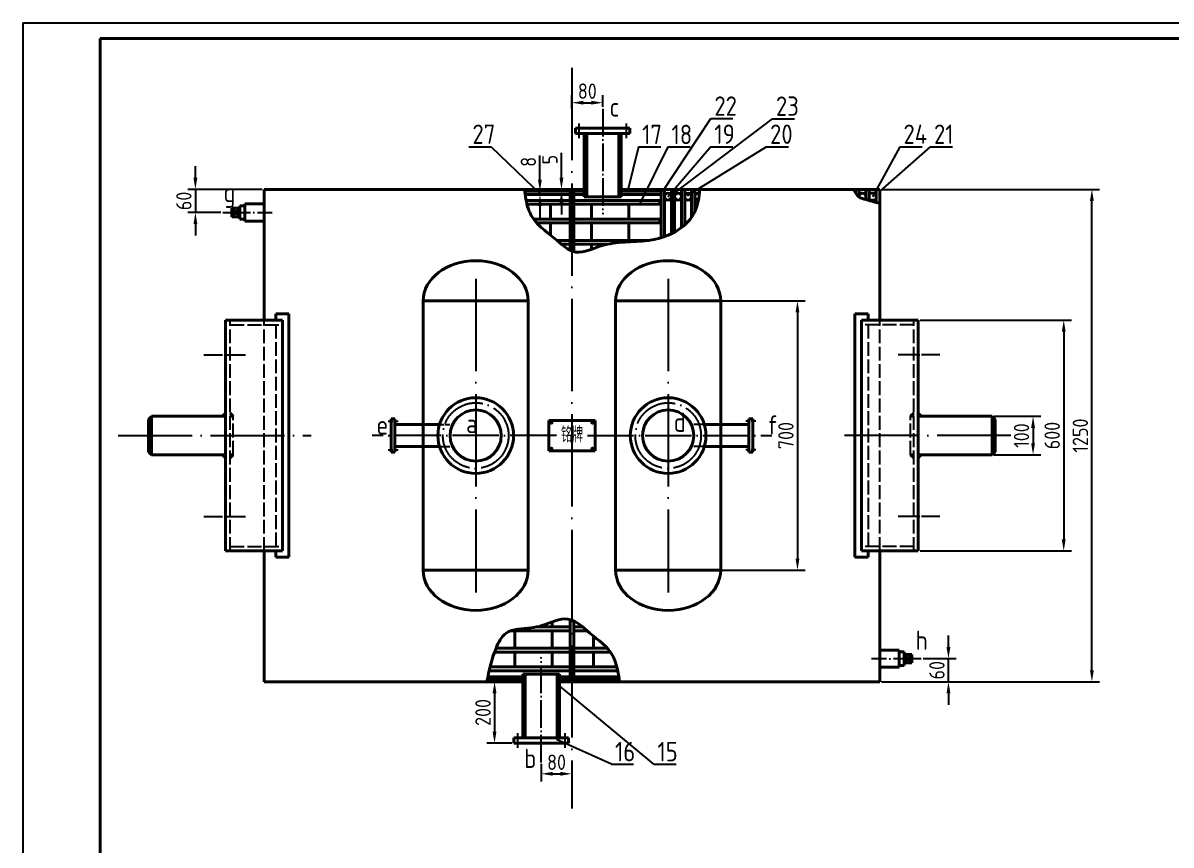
# Model space of a CAD drawing. Header units: millimetres. Extents: x 400 to 18193, y -2467 to 5047.
# Drawn here: x 400 to 3383, y 2910 to 5047 of the extents above; entities that cross this region are included whole.
import ezdxf

# ---------------------------------------------------------------- set-up
doc = ezdxf.new("R2010")
doc.units = ezdxf.units.MM
doc.linetypes.add('ACAD_ISO02W100', pattern=[15, 12, -3])
doc.linetypes.add('ACAD_ISO04W100', pattern=[30, 24, -3, 0, -3])
for name, color, linetype in [('2', 3, 'Continuous'), ('填充线', 2, 'Continuous'), ('标注线', 1, 'Continuous'), ('虚线', 3, 'ACAD_ISO02W100'), ('轴线', 5, 'ACAD_ISO04W100')]:
    doc.layers.add(name, color=color, linetype=linetype)
doc.layers.add('粗线', color=7, linetype='Continuous', lineweight=40)
doc.layers.add('轮廓线', color=7, linetype='Continuous', lineweight=40)
doc.styles.add('GB', font='gbenor.shx', dxfattribs={"bigfont": 'gbcbig.shx'})
doc.dimstyles.new('ISO-25', dxfattribs={"dimtxt": 40, "dimasz": 30, "dimexe": 20, "dimexo": 5, "dimgap": 10, "dimtad": 1, "dimtxsty": 'GB', "dimcen": 2.5, "dimadec": 0, "dimazin": 0, "dimtfac": 1, "dimtmove": 0, "dimatfit": 0, "dimfxl": 1.25, "dimarcsym": 0})

# ---------------------------------------------------------------- blocks, each defined once
blk = doc.blocks.new('*D17')
at = {"layer": 'Defpoints', "color": 0}
for p in [(1906.4, 4840.1), (1826.4, 4820.1), (1906.4, 4824.4)]:
    blk.add_point(p, dxfattribs=at)
at = {"layer": '标注线', "color": 0, "lineweight": -2}
for p, q in [((1826.4, 4825.1), (1826.4, 4860.1)), ((1856.4, 4840.1), (1876.4, 4840.1)), ((1906.4, 4829.4), (1906.4, 4860.1))]:
    blk.add_line(p, q, dxfattribs=at)
at = {"layer": '标注线', "color": 0}
for points in [[(1856.4, 4845.1), (1856.4, 4835.1), (1826.4, 4840.1)], [(1876.4, 4845.1), (1876.4, 4835.1), (1906.4, 4840.1)]]:
    blk.add_solid(points, dxfattribs=at)
at = {"layer": '标注线', "color": 0, "insert": (1866.4, 4870.1), "char_height": 40, "attachment_point": 5, "style": 'GB'}
blk.add_mtext('80', dxfattribs=at)
blk = doc.blocks.new('*D18')
at = {"layer": 'Defpoints', "color": 0}
for p in [(2918.6, 4024.8), (2918.6, 3924.8), (3024.6, 3924.8)]:
    blk.add_point(p, dxfattribs=at)
at = {"layer": '标注线', "color": 0, "lineweight": -2}
for p, q in [((2923.6, 4024.8), (3044.6, 4024.8)), ((3024.6, 3994.8), (3024.6, 3954.8)), ((2923.6, 3924.8), (3044.6, 3924.8))]:
    blk.add_line(p, q, dxfattribs=at)
at = {"layer": '标注线', "color": 0}
for points in [[(3019.6, 3994.8), (3029.6, 3994.8), (3024.6, 4024.8)], [(3019.6, 3954.8), (3029.6, 3954.8), (3024.6, 3924.8)]]:
    blk.add_solid(points, dxfattribs=at)
at = {"layer": '标注线', "color": 0, "insert": (2994.6, 3974.8), "char_height": 40, "attachment_point": 5, "rotation": 90, "style": 'GB'}
blk.add_mtext('100', dxfattribs=at)
blk = doc.blocks.new('*D19')
at = {"layer": 'Defpoints', "color": 0}
for p in [(2726.4, 4274.8), (2726.4, 3674.8), (3104.3, 3674.8)]:
    blk.add_point(p, dxfattribs=at)
at = {"layer": '标注线', "color": 0, "lineweight": -2}
for p, q in [((2731.4, 4274.8), (3124.3, 4274.8)), ((3104.3, 4244.8), (3104.3, 3704.8)), ((2731.4, 3674.8), (3124.3, 3674.8))]:
    blk.add_line(p, q, dxfattribs=at)
at = {"layer": '标注线', "color": 0}
for points in [[(3099.3, 4244.8), (3109.3, 4244.8), (3104.3, 4274.8)], [(3099.3, 3704.8), (3109.3, 3704.8), (3104.3, 3674.8)]]:
    blk.add_solid(points, dxfattribs=at)
at = {"layer": '标注线', "color": 0, "insert": (3074.3, 3974.8), "char_height": 40, "attachment_point": 5, "rotation": 90, "style": 'GB'}
blk.add_mtext('600', dxfattribs=at)
blk = doc.blocks.new('*D20')
at = {"layer": 'Defpoints', "color": 0}
for p in [(2626, 4614.8), (3177.5, 4614.8), (2626, 3334.8)]:
    blk.add_point(p, dxfattribs=at)
at = {"layer": '标注线', "color": 0, "lineweight": -2}
for p, q in [((2631, 4614.8), (3197.5, 4614.8)), ((3177.5, 3364.8), (3177.5, 4584.8)), ((2631, 3334.8), (3197.5, 3334.8))]:
    blk.add_line(p, q, dxfattribs=at)
at = {"layer": '标注线', "color": 0}
for points in [[(3172.5, 4584.8), (3182.5, 4584.8), (3177.5, 4614.8)], [(3172.5, 3364.8), (3182.5, 3364.8), (3177.5, 3334.8)]]:
    blk.add_solid(points, dxfattribs=at)
at = {"layer": '标注线', "color": 0, "insert": (3147.5, 3974.8), "char_height": 40, "attachment_point": 5, "rotation": 90, "style": 'GB'}
blk.add_mtext('1250', dxfattribs=at)
blk = doc.blocks.new('*D21')
at = {"layer": 'Defpoints', "color": 0}
for p in [(2733.8, 3394.8), (2804.8, 3394.8), (2626.4, 3334.8)]:
    blk.add_point(p, dxfattribs=at)
at = {"layer": '标注线', "color": 0, "lineweight": -2}
for p, q in [((2804.8, 3424.8), (2804.8, 3454.8)), ((2738.8, 3394.8), (2824.8, 3394.8)), ((2804.8, 3334.8), (2804.8, 3394.8)), ((2631.4, 3334.8), (2824.8, 3334.8)), ((2804.8, 3304.8), (2804.8, 3274.8))]:
    blk.add_line(p, q, dxfattribs=at)
at = {"layer": '标注线', "color": 0}
for points in [[(2799.8, 3424.8), (2809.8, 3424.8), (2804.8, 3394.8)], [(2799.8, 3304.8), (2809.8, 3304.8), (2804.8, 3334.8)]]:
    blk.add_solid(points, dxfattribs=at)
at = {"layer": '标注线', "color": 0, "insert": (2774.8, 3364.8), "char_height": 40, "attachment_point": 5, "rotation": 90, "style": 'GB'}
blk.add_mtext('60', dxfattribs=at)
blk = doc.blocks.new('*D22')
at = {"layer": 'Defpoints', "color": 0}
for p in [(1626.4, 3334.8), (1625.3, 3175.3), (1675.6, 3175.3)]:
    blk.add_point(p, dxfattribs=at)
at = {"layer": '标注线', "color": 0, "lineweight": -2}
for p, q in [((1621.4, 3334.8), (1605.3, 3334.8)), ((1625.3, 3304.8), (1625.3, 3205.3)), ((1670.6, 3175.3), (1605.3, 3175.3))]:
    blk.add_line(p, q, dxfattribs=at)
at = {"layer": '标注线', "color": 0}
for points in [[(1620.3, 3304.8), (1630.3, 3304.8), (1625.3, 3334.8)], [(1620.3, 3205.3), (1630.3, 3205.3), (1625.3, 3175.3)]]:
    blk.add_solid(points, dxfattribs=at)
at = {"layer": '标注线', "color": 0, "insert": (1595.3, 3255), "char_height": 40, "attachment_point": 5, "rotation": 90, "style": 'GB'}
blk.add_mtext('200', dxfattribs=at)
blk = doc.blocks.new('*D23')
at = {"layer": 'Defpoints', "color": 0}
for p in [(2212.9, 4324.8), (2212.9, 3624.8), (2412.4, 3624.8)]:
    blk.add_point(p, dxfattribs=at)
at = {"layer": '标注线', "color": 0, "lineweight": -2}
for p, q in [((2217.9, 4324.8), (2432.4, 4324.8)), ((2412.4, 4294.8), (2412.4, 3654.8)), ((2217.9, 3624.8), (2432.4, 3624.8))]:
    blk.add_line(p, q, dxfattribs=at)
at = {"layer": '标注线', "color": 0}
for points in [[(2407.4, 4294.8), (2417.4, 4294.8), (2412.4, 4324.8)], [(2407.4, 3654.8), (2417.4, 3654.8), (2412.4, 3624.8)]]:
    blk.add_solid(points, dxfattribs=at)
at = {"layer": '标注线', "color": 0, "insert": (2382.4, 3974.8), "char_height": 40, "attachment_point": 5, "rotation": 90, "style": 'GB'}
blk.add_mtext('700', dxfattribs=at)
blk = doc.blocks.new('*D24')
at = {"layer": 'Defpoints', "color": 0}
for p in [(1746.4, 3126.2), (1826.4, 3126.2), (1826.4, 3095.5)]:
    blk.add_point(p, dxfattribs=at)
at = {"layer": '标注线', "color": 0, "lineweight": -2}
for p, q in [((1746.4, 3121.2), (1746.4, 3075.5)), ((1826.4, 3121.2), (1826.4, 3075.5)), ((1776.4, 3095.5), (1796.4, 3095.5))]:
    blk.add_line(p, q, dxfattribs=at)
at = {"layer": '标注线', "color": 0}
for points in [[(1776.4, 3100.5), (1776.4, 3090.5), (1746.4, 3095.5)], [(1796.4, 3100.5), (1796.4, 3090.5), (1826.4, 3095.5)]]:
    blk.add_solid(points, dxfattribs=at)
at = {"layer": '标注线', "color": 0, "insert": (1786.4, 3125.5), "char_height": 40, "attachment_point": 5, "style": 'GB'}
blk.add_mtext('80', dxfattribs=at)
blk = doc.blocks.new('*D69')
at = {"layer": 'Defpoints', "color": 0}
for p in [(1759.3, 4614.8), (1759.3, 4609.8), (1799.1, 4614.8)]:
    blk.add_point(p, dxfattribs=at)
at = {"layer": '标注线', "color": 0, "lineweight": -2}
for p, q in [((1799.1, 4644.8), (1799.1, 4709.5)), ((1764.3, 4614.8), (1819.1, 4614.8)), ((1764.3, 4609.8), (1819.1, 4609.8)), ((1799.1, 4609.8), (1799.1, 4614.8)), ((1799.1, 4579.8), (1799.1, 4549.8))]:
    blk.add_line(p, q, dxfattribs=at)
at = {"layer": '标注线', "color": 0}
for points in [[(1794.1, 4644.8), (1804.1, 4644.8), (1799.1, 4614.8)], [(1794.1, 4579.8), (1804.1, 4579.8), (1799.1, 4609.8)]]:
    blk.add_solid(points, dxfattribs=at)
at = {"layer": '标注线', "color": 0, "insert": (1769.1, 4692.1), "char_height": 40, "attachment_point": 5, "rotation": 90, "style": 'GB'}
blk.add_mtext('5', dxfattribs=at)
blk = doc.blocks.new('*D70')
at = {"layer": 'Defpoints', "color": 0}
for p in [(1697.2, 4609.8), (1704.9, 4601.8), (1743.2, 4601.8)]:
    blk.add_point(p, dxfattribs=at)
at = {"layer": '标注线', "color": 0, "lineweight": -2}
for p, q in [((1743.2, 4639.8), (1743.2, 4703.1)), ((1702.2, 4609.8), (1763.2, 4609.8)), ((1709.9, 4601.8), (1763.2, 4601.8)), ((1743.2, 4601.8), (1743.2, 4609.8)), ((1743.2, 4571.8), (1743.2, 4541.8))]:
    blk.add_line(p, q, dxfattribs=at)
at = {"layer": '标注线', "color": 0}
for points in [[(1738.2, 4639.8), (1748.2, 4639.8), (1743.2, 4609.8)], [(1738.2, 4571.8), (1748.2, 4571.8), (1743.2, 4601.8)]]:
    blk.add_solid(points, dxfattribs=at)
at = {"layer": '标注线', "color": 0, "insert": (1713.2, 4686.4), "char_height": 40, "attachment_point": 5, "rotation": 90, "style": 'GB'}
blk.add_mtext('8', dxfattribs=at)
blk = doc.blocks.new('*D104')
at = {"layer": 'Defpoints', "color": 0}
for p in [(1026.4, 4614.8), (848, 4554.8), (919, 4554.8)]:
    blk.add_point(p, dxfattribs=at)
at = {"layer": '标注线', "color": 0, "lineweight": -2}
for p, q in [((848, 4644.8), (848, 4674.8)), ((1021.4, 4614.8), (828, 4614.8)), ((848, 4614.8), (848, 4554.8)), ((914, 4554.8), (828, 4554.8)), ((848, 4524.8), (848, 4494.8))]:
    blk.add_line(p, q, dxfattribs=at)
at = {"layer": '标注线', "color": 0}
for points in [[(843, 4644.8), (853, 4644.8), (848, 4614.8)], [(843, 4524.8), (853, 4524.8), (848, 4554.8)]]:
    blk.add_solid(points, dxfattribs=at)
at = {"layer": '标注线', "color": 0, "insert": (818, 4584.8), "char_height": 40, "attachment_point": 5, "rotation": 90, "style": 'GB'}
blk.add_mtext('60', dxfattribs=at)

msp = doc.modelspace()

# ---------------------------------------------------------------- hatches: boundary and pattern name
at = {"layer": '粗线'}
for points in [[(926.403, 4032.658), (918.549, 4024.782), (926.403, 4024.782)], [(938.403, 4032.658), (946.258, 4024.782), (938.403, 4024.782)], [(2714.403, 4032.658), (2706.549, 4024.782), (2714.403, 4024.782)], [(2726.403, 4032.658), (2734.258, 4024.782), (2726.403, 4024.782)], [(926.403, 3916.906), (918.549, 3924.782), (926.403, 3924.782)], [(938.403, 3916.906), (946.258, 3924.782), (938.403, 3924.782)], [(2714.403, 3916.906), (2706.549, 3924.782), (2714.403, 3924.782)], [(2726.403, 3916.906), (2734.258, 3924.782), (2726.403, 3924.782)]]:
    msp.add_hatch(color=256, dxfattribs=at).paths.add_polyline_path(points)

# ---------------------------------------------------------------- linework, layer by layer
at = {"layer": '2'}
for q in [(399.919, 295.412), (7119.919, 5047.412)]:
    msp.add_line((399.919, 5047.412), q, dxfattribs=at)
at = {"layer": '填充线'}
msp.add_line((1821.403, 3334.782), (1831.403, 3334.782), dxfattribs=at)
at = {"layer": '标注线'}
for p, q in [((2062.728, 4610.109), (2187.415, 4798.838)), ((2347.048, 4798.589), (2090.609, 4603.867)), ((2187.007, 4798.833), (2244.708, 4798.833)), ((2347.048, 4798.589), (2404.749, 4798.589)), ((1558.431, 4725.654), (1616.131, 4725.654)), ((1616.131, 4725.654), (1746.893, 4599.782)), ((1999.332, 4724.958), (1970.016, 4605.661)), ((1999.332, 4724.958), (2057.033, 4724.958)), ((2075.643, 4724.958), (2003.771, 4579.712)), ((2187.007, 4725.654), (2075.565, 4594.226)), ((2075.643, 4724.958), (2133.344, 4724.958)), ((2331.776, 4725.654), (2126.228, 4597.981)), ((2187.007, 4725.654), (2244.708, 4725.654)), ((2331.776, 4725.654), (2389.477, 4725.654)), ((2678.469, 4725.654), (2607.577, 4595.523)), ((2757.666, 4725.654), (2626.754, 4609.834)), ((2678.469, 4725.654), (2736.17, 4725.654)), ((2757.666, 4725.654), (2815.367, 4725.654)), ((2039.109, 3120.498), (1794.283, 3324.439)), ((1928.871, 3120.498), (1786.033, 3184.782)), ((1928.871, 3120.498), (1986.571, 3120.498)), ((2039.109, 3120.498), (2096.81, 3120.498))]:
    msp.add_line(p, q, dxfattribs=at)
for centre in [(1772.716, 4008.273), (1880.091, 4008.273), (1772.716, 3941.355), (1880.091, 3941.355)]:
    msp.add_circle(centre, 2.735, dxfattribs=at)
at = {"layer": '粗线'}
for p, q in [((1835.615, 4774.279), (1977.191, 4774.279)), ((1835.615, 4760.184), (1835.615, 4774.279)), ((1977.191, 4760.184), (1977.191, 4774.279)), ((1835.615, 4760.184), (1977.191, 4760.184)), ((1858.523, 4595.346), (1858.523, 4760.184)), ((1864.773, 4595.346), (1864.773, 4760.184)), ((1948.033, 4595.346), (1948.033, 4760.184)), ((1954.283, 4595.346), (1954.283, 4760.184)), ((1026.403, 4614.782), (1026.403, 4274.782)), ((1858.523, 4614.782), (1026.403, 4614.782)), ((1858.523, 4614.782), (1026.403, 4614.782)), ((1703.733, 4609.782), (1821.403, 4609.782)), ((1704.881, 4601.782), (1821.403, 4601.782)), ((1821.403, 4614.782), (1821.403, 4456.822)), ((1831.403, 4614.782), (1831.403, 4452.954)), ((1831.403, 4609.782), (1858.523, 4609.782)), ((1831.403, 4601.782), (1858.523, 4601.782)), ((1858.523, 4595.346), (1954.283, 4595.346)), ((2626.403, 4614.782), (1954.283, 4614.782)), ((2626.403, 4614.782), (1954.283, 4614.782)), ((1954.283, 4609.782), (2058.678, 4609.782)), ((1954.283, 4601.782), (2058.678, 4601.782)), ((2058.678, 4614.782), (2058.678, 4488.76)), ((2067.017, 4614.782), (2067.017, 4492.059)), ((2084.871, 4614.782), (2084.871, 4499.65)), ((2093.21, 4614.782), (2093.21, 4504.024)), ((2111.063, 4614.782), (2111.063, 4515.627)), ((2119.402, 4614.782), (2119.402, 4522.423)), ((2137.256, 4614.782), (2137.256, 4542.06)), ((2145.595, 4614.782), (2145.595, 4556.202)), ((2564.151, 4614.782), (2564.151, 4604.506)), ((2572.49, 4614.782), (2572.49, 4594.901)), ((2590.38, 4614.782), (2590.38, 4588.063)), ((2598.719, 4614.782), (2598.719, 4585.553)), ((2598.719, 4604.985), (2616.646, 4604.985)), ((2616.646, 4614.782), (2616.646, 4580.971)), ((2626.403, 4614.782), (2626.403, 4274.782)), ((943.087, 4565.782), (943.087, 4543.782)), ((963.087, 4565.782), (943.087, 4565.782)), ((943.087, 4543.782), (963.087, 4565.782)), ((943.087, 4565.782), (963.087, 4543.782)), ((963.087, 4572.282), (976.087, 4572.282)), ((963.087, 4572.282), (963.087, 4537.282)), ((963.087, 4571.282), (963.087, 4538.282)), ((1026.403, 4577.282), (976.087, 4577.282)), ((976.087, 4577.282), (976.087, 4532.282)), ((976.087, 4572.282), (976.087, 4537.282)), ((976.087, 4572.282), (976.087, 4537.282)), ((1821.403, 4586.248), (1707.531, 4586.248)), ((1821.403, 4576.248), (1709.753, 4576.248)), ((1770.713, 4576.248), (1770.713, 4537.59)), ((2054.951, 4586.248), (1831.403, 4586.248)), ((2054.951, 4576.248), (1831.403, 4576.248)), ((1877.621, 4576.248), (1877.621, 4537.59)), ((1974.613, 4576.248), (1974.613, 4537.59)), ((2054.951, 4586.248), (2054.951, 4576.248)), ((2598.719, 4587.044), (2616.646, 4587.044)), ((963.087, 4543.782), (943.087, 4543.782)), ((963.087, 4537.282), (976.087, 4537.282)), ((1821.403, 4537.59), (1726.485, 4537.59)), ((2054.951, 4537.59), (1831.403, 4537.59)), ((2054.951, 4537.59), (2054.951, 4527.59)), ((1026.403, 4532.282), (976.087, 4532.282)), ((1821.403, 4527.59), (1734.595, 4527.59)), ((1770.713, 4527.59), (1770.713, 4495.897)), ((2054.951, 4527.59), (1831.403, 4527.59)), ((1877.621, 4527.59), (1877.621, 4482.164)), ((1974.613, 4527.59), (1974.613, 4479.461)), ((1821.403, 4482.164), (1787.151, 4482.164)), ((2026.621, 4482.164), (1831.403, 4482.164)), ((1821.403, 4472.164), (1798.91, 4472.164)), ((1918.187, 4472.164), (1831.403, 4472.164)), ((1877.621, 4472.164), (1877.621, 4459.311)), ((1439.903, 4324.782), (1712.903, 4324.782)), ((1439.903, 4324.782), (1439.903, 3624.782)), ((1712.903, 4324.782), (1712.903, 3624.782)), ((2212.903, 4324.782), (1939.903, 4324.782)), ((1939.903, 4324.782), (1939.903, 3624.782)), ((2212.903, 4324.782), (2212.903, 3624.782)), ((926.403, 3674.782), (926.403, 4274.782)), ((1074.007, 4274.782), (926.403, 4274.782)), ((1056.899, 4274.782), (1056.899, 4291.223)), ((1056.899, 4291.223), (1091.115, 4291.223)), ((1074.007, 4274.782), (1074.007, 3674.782)), ((1091.115, 4291.223), (1091.115, 3658.34)), ((2561.692, 4291.223), (2561.692, 3658.34)), ((2595.907, 4291.223), (2561.692, 4291.223)), ((2578.799, 4274.782), (2726.403, 4274.782)), ((2578.799, 4274.782), (2578.799, 3674.782)), ((2595.907, 4274.782), (2595.907, 4291.223)), ((2726.403, 3674.782), (2726.403, 4274.782)), ((918.549, 4024.782), (926.403, 4032.658)), ((946.258, 4024.782), (938.403, 4032.658)), ((2706.549, 4024.782), (2714.403, 4032.658)), ((2734.258, 4024.782), (2726.403, 4032.658)), ((734.253, 4024.683), (726.403, 4016.834)), ((726.403, 3932.532), (726.403, 4016.834)), ((734.253, 4024.782), (926.403, 4024.782)), ((734.253, 4024.782), (926.403, 4024.782)), ((734.253, 4024.782), (926.403, 4024.782)), ((734.253, 3924.782), (734.253, 4024.782)), ((938.403, 4024.782), (946.258, 4024.782)), ((938.403, 4024.782), (946.258, 4024.782)), ((938.403, 4024.782), (946.258, 4024.782)), ((1356.531, 4018.073), (1356.531, 3931.491)), ((1356.531, 4018.073), (1366.32, 4018.073)), ((1366.32, 4018.073), (1366.32, 3931.491)), ((1482.308, 4003.282), (1366.32, 4003.282)), ((1766.134, 4014.341), (1886.673, 4014.341)), ((1766.134, 4014.341), (1766.134, 3935.287)), ((1886.673, 4014.341), (1886.673, 3935.287)), ((2170.498, 4003.282), (2286.487, 4003.282)), ((2286.487, 4018.073), (2286.487, 3931.491)), ((2296.275, 4018.073), (2286.487, 4018.073)), ((2296.275, 4018.073), (2296.275, 3931.491)), ((2714.403, 4024.782), (2706.549, 4024.782)), ((2714.403, 4024.782), (2706.549, 4024.782)), ((2714.403, 4024.782), (2706.549, 4024.782)), ((2918.554, 4024.782), (2726.403, 4024.782)), ((2918.554, 4024.782), (2726.403, 4024.782)), ((2918.554, 4024.782), (2726.403, 4024.782)), ((2918.554, 3924.782), (2918.554, 4024.782)), ((2918.554, 4024.683), (2926.403, 4016.834)), ((2926.403, 3932.532), (2926.403, 4016.834)), ((1482.308, 3946.282), (1366.32, 3946.282)), ((2170.498, 3946.282), (2286.487, 3946.282)), ((734.253, 3924.683), (726.403, 3932.532)), ((734.253, 3924.782), (926.403, 3924.782)), ((857.515, 3924.782), (926.403, 3924.782)), ((857.515, 3924.782), (926.403, 3924.782)), ((918.549, 3924.782), (926.403, 3916.906)), ((938.403, 3924.782), (946.258, 3924.782)), ((938.403, 3924.782), (946.258, 3924.782)), ((938.403, 3924.782), (946.258, 3924.782)), ((946.258, 3924.782), (938.403, 3916.906)), ((1356.531, 3931.491), (1366.32, 3931.491)), ((1766.134, 3935.287), (1886.673, 3935.287)), ((2296.275, 3931.491), (2286.487, 3931.491)), ((2714.403, 3924.782), (2706.549, 3924.782)), ((2706.549, 3924.782), (2714.403, 3916.906)), ((2714.403, 3924.782), (2706.549, 3924.782)), ((2714.403, 3924.782), (2706.549, 3924.782)), ((2795.291, 3924.782), (2726.403, 3924.782)), ((2795.291, 3924.782), (2726.403, 3924.782)), ((2918.554, 3924.782), (2726.403, 3924.782)), ((2734.258, 3924.782), (2726.403, 3916.906)), ((2918.554, 3924.683), (2926.403, 3932.532)), ((1074.007, 3674.782), (926.403, 3674.782)), ((1026.403, 3674.782), (1026.403, 3334.782)), ((1056.899, 3674.782), (1056.899, 3658.34)), ((2578.799, 3674.782), (2726.403, 3674.782)), ((2595.907, 3674.782), (2595.907, 3658.34)), ((2626.403, 3674.782), (2626.403, 3334.782)), ((1056.899, 3658.34), (1091.115, 3658.34)), ((2595.907, 3658.34), (2561.692, 3658.34)), ((1439.903, 3624.782), (1712.903, 3624.782)), ((2212.903, 3624.782), (1939.903, 3624.782)), ((1821.403, 3334.782), (1821.403, 3496.609)), ((1831.403, 3334.782), (1831.403, 3492.741)), ((1667.497, 3467.399), (1821.403, 3467.399)), ((1678.193, 3421.973), (1678.193, 3470.103)), ((1734.62, 3477.399), (1821.403, 3477.399)), ((1775.185, 3477.399), (1775.185, 3490.252)), ((1775.185, 3421.973), (1775.185, 3467.399)), ((1831.403, 3477.399), (1853.897, 3477.399)), ((1831.403, 3467.399), (1865.656, 3467.399)), ((1882.093, 3421.973), (1882.093, 3453.666)), ((1625.245, 3411.973), (1821.403, 3411.973)), ((1629.123, 3421.973), (1821.403, 3421.973)), ((1678.193, 3373.315), (1678.193, 3411.973)), ((1775.185, 3373.315), (1775.185, 3411.973)), ((1831.403, 3421.973), (1918.212, 3421.973)), ((1831.403, 3411.973), (1926.322, 3411.973)), ((1882.093, 3373.315), (1882.093, 3411.973)), ((2626.403, 3417.282), (2676.72, 3417.282)), ((2676.72, 3372.282), (2676.72, 3417.282)), ((2676.72, 3377.282), (2676.72, 3412.282)), ((2689.72, 3412.282), (2676.72, 3412.282)), ((2676.72, 3377.282), (2676.72, 3412.282)), ((2689.72, 3377.282), (2689.72, 3412.282)), ((2689.72, 3378.282), (2689.72, 3411.282)), ((2689.72, 3405.782), (2709.72, 3405.782)), ((2709.72, 3405.782), (2689.72, 3383.782)), ((2709.72, 3383.782), (2689.72, 3405.782)), ((2709.72, 3383.782), (2709.72, 3405.782)), ((1613.682, 3373.315), (1821.403, 3373.315)), ((1831.403, 3373.315), (1943.054, 3373.315)), ((2626.403, 3372.282), (2676.72, 3372.282)), ((2689.72, 3377.282), (2676.72, 3377.282)), ((2689.72, 3383.782), (2709.72, 3383.782)), ((1698.523, 3347.782), (1607.955, 3347.782)), ((1698.523, 3347.782), (1607.955, 3347.782)), ((1611.326, 3363.315), (1821.403, 3363.315)), ((1698.523, 3354.217), (1698.523, 3189.38)), ((1794.283, 3354.217), (1698.523, 3354.217)), ((1704.773, 3354.217), (1704.773, 3189.38)), ((1788.033, 3354.217), (1788.033, 3189.38)), ((1794.283, 3354.217), (1794.283, 3189.38)), ((1821.403, 3347.782), (1794.283, 3347.782)), ((1831.403, 3363.315), (1945.276, 3363.315)), ((1947.925, 3347.782), (1831.403, 3347.782)), ((1698.523, 3334.782), (1026.403, 3334.782)), ((1698.523, 3339.782), (1606.299, 3339.782)), ((1698.523, 3339.782), (1606.299, 3339.782)), ((1626.362, 3334.782), (1636.284, 3334.782)), ((1821.403, 3339.782), (1794.283, 3339.782)), ((2626.403, 3334.782), (1794.283, 3334.782)), ((1794.283, 3334.782), (1869.074, 3334.782)), ((1949.074, 3339.782), (1831.403, 3339.782)), ((1817.191, 3189.38), (1675.615, 3189.38)), ((1675.615, 3189.38), (1675.615, 3175.284)), ((1817.191, 3175.284), (1675.615, 3175.284)), ((1817.191, 3189.38), (1817.191, 3175.284))]:
    msp.add_line(p, q, dxfattribs=at)
for centre, radius in [((2075.981, 4596.015), 8.971), ((2102.173, 4596.015), 8.971), ((2128.366, 4596.015), 8.971), ((1576.403, 3974.782), 98.316), ((2076.403, 3974.782), 98.316), ((1576.403, 3974.782), 66.5), ((2076.403, 3974.782), 66.5)]:
    msp.add_circle(centre, radius, dxfattribs=at)
for centre, start, end in [((2154.558, 4596.015), 69.939787, 272.730105), ((2581.49, 4596.015), 309.002796, 187.492511)]:
    msp.add_arc(centre, 8.971, start, end, dxfattribs=at)
for centre, major_axis in [((1576.403, 4324.782), (136.5, 0)), ((2076.403, 3624.782), (-136.5, 0))]:
    msp.add_ellipse(centre, major_axis=major_axis, ratio=0.76526757, start_param=0, end_param=3.14159265, dxfattribs=at)
at = {"layer": '粗线', "extrusion": (0, 0, -1)}
for centre, major_axis in [((2076.403, 4324.782), (-136.5, 0)), ((1576.403, 3624.782), (136.5, 0))]:
    msp.add_ellipse(centre, major_axis=major_axis, ratio=0.76526757, start_param=0, end_param=3.14159265, dxfattribs=at)
at = {"layer": '粗线'}
for points in [[(1703.043, 4614.782), (1713.202, 4564.357), (1720.821, 4546.589), (1780.08, 4488.21), (1836.8, 4451.829), (1904.525, 4468.75), (1933.308, 4474.673), (2055.213, 4488.21), (2145.595, 4556.202), (2158.903, 4614.782)], [(2626.403, 4578.442), (2585.294, 4589.601), (2572.49, 4594.901), (2559.028, 4614.782)], [(1949.764, 3334.782), (1939.605, 3385.206), (1931.986, 3402.974), (1872.726, 3461.353), (1816.007, 3497.734), (1748.282, 3480.813), (1719.499, 3474.89), (1655.632, 3461.353), (1629.123, 3421.973), (1605.275, 3334.782)]]:
    msp.add_spline(points, degree=3, dxfattribs=at)
at = {"layer": '虚线', "ltscale": 3}
for p, q in [((938.403, 3674.782), (938.403, 4274.782)), ((1026.403, 3674.782), (1026.403, 4274.782)), ((2626.403, 3674.782), (2626.403, 4274.782)), ((2714.403, 3674.782), (2714.403, 4274.782)), ((938.403, 4262.782), (1074.007, 4262.782)), ((1056.899, 4262.782), (1056.899, 3686.782)), ((2714.403, 4262.782), (2578.799, 4262.782)), ((2595.907, 4262.782), (2595.907, 3686.782)), ((946.258, 3924.782), (946.258, 4024.782)), ((2706.549, 3924.782), (2706.549, 4024.782)), ((938.403, 3686.782), (1074.007, 3686.782)), ((2714.403, 3686.782), (2578.799, 3686.782))]:
    msp.add_line(p, q, dxfattribs=at)
at = {"layer": '虚线'}
for p, q in [((1482.308, 4003.282), (1516.32, 4003.282)), ((2170.498, 4003.282), (2136.487, 4003.282)), ((1482.308, 3946.282), (1516.32, 3946.282)), ((2170.498, 3946.282), (2136.487, 3946.282))]:
    msp.add_line(p, q, dxfattribs=at)
at = {"layer": '轮廓线'}
for p in [(7079.919, 5007.412), (600.811, 335.412)]:
    msp.add_line(p, (600.811, 5007.412), dxfattribs=at)
at = {"layer": '轴线', "ltscale": 10}
for p, q in [((1826.403, 4930.353), (1826.403, 3004.864)), ((1576.403, 4382.575), (1576.403, 3566.988)), ((2076.403, 4382.575), (2076.403, 3566.988))]:
    msp.add_line(p, q, dxfattribs=at)
at = {"layer": '轴线', "ltscale": 3}
for p, q in [((1906.403, 4824.411), (1906.403, 4550.611)), ((918.986, 4554.782), (1047.594, 4554.782)), ((1746.403, 3125.153), (1746.403, 3398.953)), ((2733.821, 3394.782), (2605.213, 3394.782))]:
    msp.add_line(p, q, dxfattribs=at)
at = {"layer": '轴线'}
for p, q in [((1845.047, 4748.128), (1845.047, 4786.366)), ((1967.759, 4748.128), (1967.759, 4786.366)), ((1685.047, 3201.436), (1685.047, 3163.197)), ((1807.759, 3201.436), (1807.759, 3163.197))]:
    msp.add_line(p, q, dxfattribs=at)
at = {"layer": '轴线', "ltscale": 2}
for p, q in [((870.286, 4184.782), (982.52, 4184.782)), ((870.286, 4184.782), (982.52, 4184.782)), ((2782.52, 4184.782), (2670.286, 4184.782)), ((2782.52, 4184.782), (2670.286, 4184.782)), ((870.286, 3764.782), (982.52, 3764.782)), ((870.286, 3764.782), (982.52, 3764.782)), ((2782.52, 3764.782), (2670.286, 3764.782)), ((2782.52, 3764.782), (2670.286, 3764.782))]:
    msp.add_line(p, q, dxfattribs=at)
at = {"layer": '轴线', "ltscale": 0.5}
for p, q in [((1348.866, 4012.005), (1374.578, 4012.005)), ((2303.94, 4012.005), (2278.229, 4012.005)), ((1348.866, 3937.558), (1374.578, 3937.558)), ((2303.94, 3937.558), (2278.229, 3937.558))]:
    msp.add_line(p, q, dxfattribs=at)
at = {"layer": '轴线', "ltscale": 8}
for p, q in [((647.227, 3974.782), (1148.383, 3974.782)), ((647.227, 3974.782), (1148.383, 3974.782)), ((647.227, 3974.782), (1148.383, 3974.782)), ((2967.133, 3974.782), (2512.082, 3974.782)), ((2967.133, 3974.782), (2512.082, 3974.782)), ((2967.133, 3974.782), (2512.082, 3974.782))]:
    msp.add_line(p, q, dxfattribs=at)
at = {"layer": '轴线', "ltscale": 5}
for p, q in [((1786.223, 3974.782), (1307.118, 3974.782)), ((1866.583, 3974.782), (2345.688, 3974.782))]:
    msp.add_line(p, q, dxfattribs=at)
for centre in [(1576.403, 3974.782), (2076.403, 3974.782)]:
    msp.add_circle(centre, 85.216, dxfattribs=at)

# ---------------------------------------------------------------- texts
at = {"layer": '标注线', "attachment_point": 1, "style": 'GB'}
for s, insert, char_height, width in [('c', (1924.172, 4853.885), 50, 21.78889), ('22', (2196.453, 4856.598), 50.4, 156.88), ('23', (2356.495, 4856.354), 50.4, 156.88), ('27', (1567.877, 4783.419), 50.4, 156.88), ('17', (2008.779, 4782.723), 50.4, 156.88), ('18', (2085.09, 4782.723), 50.4, 156.88), ('19', (2196.453, 4783.419), 50.4, 156.88), ('20', (2341.223, 4783.419), 50.4, 156.88), ('24', (2687.916, 4783.419), 50.4, 156.88), ('21', (2767.112, 4783.419), 50.4, 156.88), ('g', (920.998, 4631.852), 50, 21.78889), ('d', (2090.9, 4034.301), 50, 21.78889), ('f', (2334.673, 4027.45), 50, 21.78889), ('e', (1318.133, 4027.45), 50, 21.78889), ('a', (1551.325, 4031.03), 50, 21.78889), ('铭牌', (1797.988, 3997.165), 40, 114.2891), ('h', (2719.555, 3467.649), 50, 21.78889), ('16', (1938.317, 3178.263), 50.4, 156.88), ('15', (2048.556, 3178.263), 50.4, 156.88), ('b', (1702.092, 3160.631), 50, 21.78889)]:
    msp.add_mtext(s, dxfattribs=dict(at, insert=insert, char_height=char_height, width=width))

# ---------------------------------------------------------------- dimensions: what is measured, and where the dimension line sits
at = {"layer": '标注线'}
for base, p1, p2, picture, middle in [((1906.403, 4840.139), (1826.403, 4820.139), (1906.403, 4824.411), '*D17', (1866.403, 4840.139)), ((1826.403, 3095.541), (1746.403, 3126.176), (1826.403, 3126.176), '*D24', (1786.403, 3095.541))]:
    dim = msp.add_linear_dim(base=base, p1=p1, p2=p2, dimstyle='ISO-25', dxfattribs=at)
    dim.commit()
    dim.dimension.update_dxf_attribs({"geometry": picture, "text_midpoint": middle, "dimtype": 160})
for base, p1, p2, angle, picture, middle in [((1743.167, 4601.782), (1697.158, 4609.782), (1704.881, 4601.782), 90, '*D70', (1743.167, 4686.448)), ((848.001, 4554.782), (1026.403, 4614.782), (918.986, 4554.782), 90, '*D104', (848.001, 4584.782)), ((2804.805, 3394.782), (2626.403, 3334.782), (2733.821, 3394.782), 270, '*D21', (2804.805, 3364.782))]:
    dim = msp.add_linear_dim(base=base, p1=p1, p2=p2, angle=angle, dimstyle='ISO-25', dxfattribs=at)
    dim.commit()
    dim.dimension.update_dxf_attribs({"geometry": picture, "text_midpoint": middle, "dimtype": 160})
for base, p1, p2, picture, middle in [((1799.136, 4614.782), (1759.28, 4609.782), (1759.28, 4614.782), '*D69', (1769.136, 4692.139)), ((2412.411, 3624.782), (2212.903, 4324.782), (2212.903, 3624.782), '*D23', (2382.411, 3974.782)), ((3104.253, 3674.782), (2726.403, 4274.782), (2726.403, 3674.782), '*D19', (3074.253, 3974.782)), ((3024.634, 3924.782), (2918.554, 4024.782), (2918.554, 3924.782), '*D18', (2994.634, 3974.782))]:
    dim = msp.add_linear_dim(base=base, p1=p1, p2=p2, angle=90, dimstyle='ISO-25', dxfattribs=at)
    dim.commit()
    dim.dimension.update_dxf_attribs({"geometry": picture, "text_midpoint": middle})
for base, p1, p2, text, picture, middle in [((3177.503, 4614.782), (2626.021, 3334.782), (2626.021, 4614.782), '1250', '*D20', (3147.503, 3974.782)), ((1625.275, 3175.284), (1626.362, 3334.782), (1675.615, 3175.284), '200', '*D22', (1595.275, 3255.033))]:
    dim = msp.add_linear_dim(base=base, p1=p1, p2=p2, angle=90, text=text, dimstyle='ISO-25', dxfattribs=at)
    dim.commit()
    dim.dimension.update_dxf_attribs({"geometry": picture, "text_midpoint": middle})

doc.saveas('drawing.dxf')
